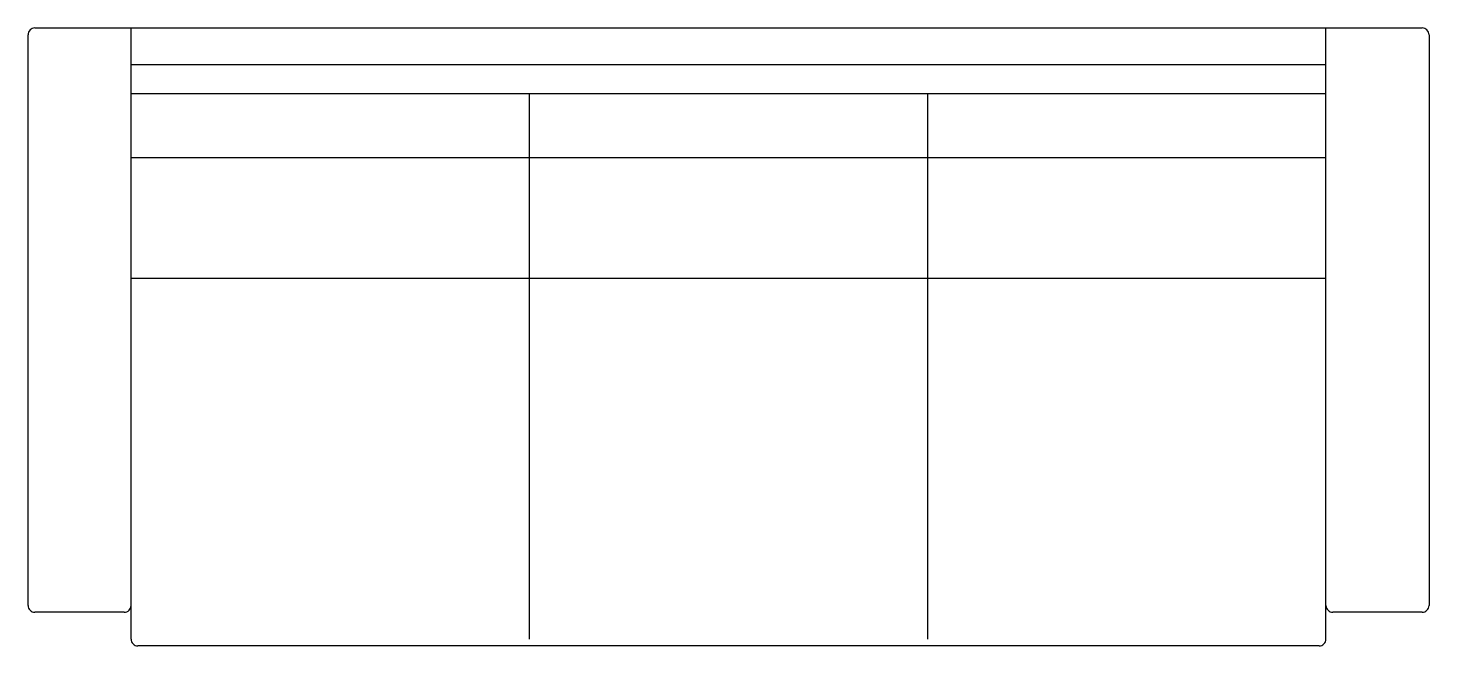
# Model space of a CAD drawing. Header units: inches. Extents: x 160095 to 162135, y 100663 to 101563.
import ezdxf

# ---------------------------------------------------------------- set-up
doc = ezdxf.new("R2010")
doc.units = ezdxf.units.IN
doc.header["$MEASUREMENT"] = 0
doc.layers.add('freecads.com', color=7, linetype='Continuous')

msp = doc.modelspace()

# ---------------------------------------------------------------- linework, layer by layer
at = {"layer": 'freecads.com'}
for p, q in [((160095.4, 100722.2), (160095.4, 101553.2)), ((160105.4, 101563.2), (162125.4, 101563.2)), ((160245.4, 100673.2), (160245.4, 101563.2)), ((161985.4, 100673.2), (161985.4, 101563.2)), ((162135.4, 101553.2), (162135.4, 100722.2)), ((161985.4, 101509.5), (160245.4, 101509.5)), ((161985.4, 101467.5), (160245.4, 101467.5)), ((160825.4, 100673.2), (160825.4, 101467.5)), ((161405.4, 100673.2), (161405.4, 101467.5)), ((161985.4, 101374), (160245.4, 101374)), ((161985.4, 101198.3), (160245.4, 101198.3)), ((160235.4, 100712.2), (160105.4, 100712.2)), ((162125.4, 100712.2), (161995.4, 100712.2)), ((161975.4, 100663.2), (160255.4, 100663.2))]:
    msp.add_line(p, q, dxfattribs=at)
for centre, start, end in [((160105.4, 101553.2), 89.9994, 180.0018), ((162125.4, 101553.2), 359.9982, 90.0006), ((160105.4, 100722.2), 180.0005, 270.0006), ((160235.4, 100722.2), 269.9994, 359.9995), ((161995.4, 100722.2), 180.0005, 270.0006), ((162125.4, 100722.2), 269.9994, 359.9995), ((160255.4, 100673.2), 179.9982, 270.0006), ((161975.4, 100673.2), 269.9994, 0.0018)]:
    msp.add_arc(centre, 10, start, end, dxfattribs=at)

doc.saveas('drawing.dxf')
